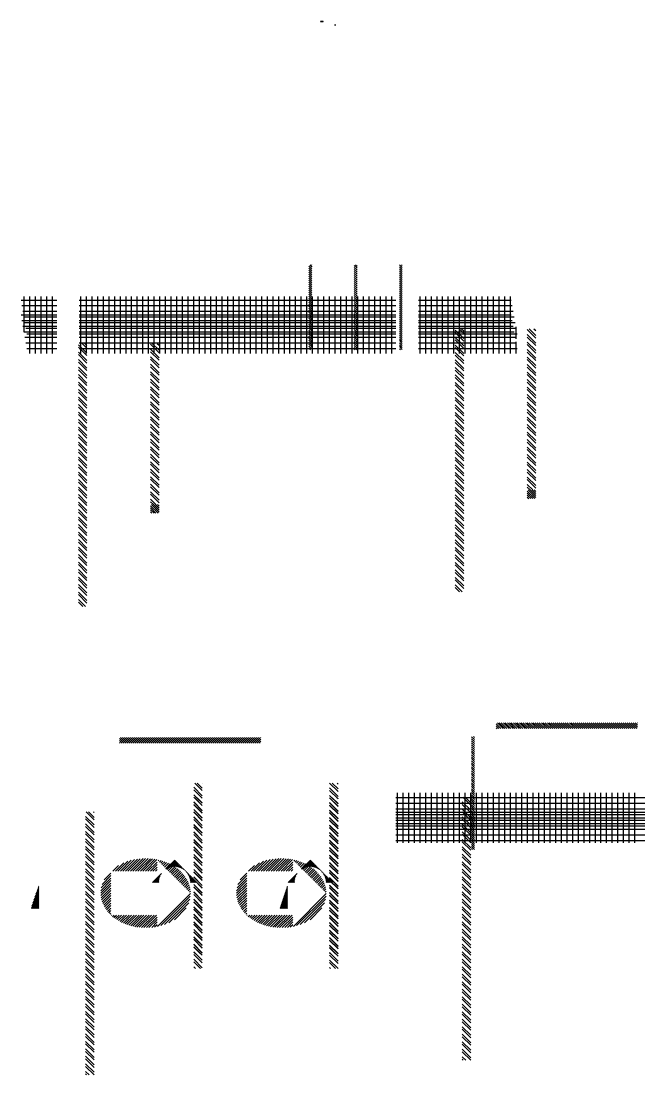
# Paper-space layout 'Layout1' of a CAD drawing. Extents: x -542 to 3071708, y -2912 to 2371007.
# Drawn here: x 19848 to 30775, y 29624 to 48264 of the extents above; entities that cross this region are included whole.
import ezdxf

# ---------------------------------------------------------------- set-up
doc = ezdxf.new("R2010")
doc.units = 0
doc.header["$LTSCALE"] = 500
doc.layers.get('0').update_dxf_attribs({"linetype": 'CONTINUOUS'})
doc.layers.add('DIM', color=2, linetype='CONTINUOUS')

# ---------------------------------------------------------------- blocks, each defined once
blk = doc.blocks.new('*X')
at = {"color": 0}
for p, q in [((1814, 25546), (2006, 25738)), ((1858, 25546), (2063, 25751)), ((1902, 25546), (2116, 25760)), ((1947, 25546), (2166, 25766)), ((1991, 25546), (2214, 25769)), ((2035, 25546), (2259, 25770)), ((2079, 25546), (2302, 25769)), ((2123, 25546), (2344, 25767)), ((2168, 25546), (2384, 25763)), ((2212, 25546), (2423, 25757)), ((2256, 25546), (2460, 25750)), ((2483, 25729), (2496, 25743)), ((2505, 25707), (2532, 25734)), ((2527, 25685), (2566, 25724)), ((2616, 25579), (2778, 25741)), ((2655, 25601), (2787, 25733)), ((2684, 25612), (2796, 25724)), ((1681, 25546), (1783, 25647)), ((1726, 25546), (1873, 25693)), ((1770, 25546), (1944, 25720)), ((2300, 25546), (2462, 25708)), ((2344, 25546), (2462, 25664)), ((2389, 25546), (2462, 25619)), ((2433, 25546), (2462, 25575)), ((2549, 25663), (2599, 25712)), ((2571, 25641), (2631, 25700)), ((2593, 25618), (2662, 25687)), ((2615, 25596), (2692, 25673)), ((2638, 25574), (2720, 25657)), ((2660, 25552), (2748, 25641)), ((2682, 25530), (2775, 25624)), ((2704, 25508), (2801, 25606)), ((2709, 25619), (2805, 25715)), ((2726, 25486), (2827, 25587)), ((2731, 25623), (2814, 25706)), ((2748, 25464), (2851, 25567)), ((2750, 25625), (2822, 25697)), ((2769, 25626), (2831, 25688)), ((2770, 25442), (2874, 25546)), ((2786, 25626), (2840, 25680)), ((2803, 25624), (2849, 25671)), ((2818, 25622), (2858, 25662)), ((2833, 25619), (2867, 25653)), ((2847, 25616), (2875, 25644)), ((2860, 25612), (2884, 25635)), ((2873, 25607), (2893, 25627)), ((2886, 25602), (2902, 25618)), ((2898, 25596), (2911, 25609)), ((2909, 25590), (2920, 25600)), ((2920, 25583), (2928, 25591)), ((2931, 25576), (2937, 25582)), ((2941, 25569), (2946, 25574)), ((2951, 25561), (2955, 25565)), ((2960, 25553), (2964, 25556)), ((2970, 25544), (2973, 25547)), ((2978, 25535), (2981, 25538)), ((1469, 25201), (1647, 25379)), ((1476, 25253), (1647, 25424)), ((1493, 25313), (1647, 25468)), ((1529, 25394), (1647, 25512)), ((2383, 25346), (2539, 25502)), ((2401, 25346), (2516, 25462)), ((2418, 25346), (2505, 25433)), ((2436, 25346), (2498, 25409)), ((2454, 25346), (2494, 25387)), ((2471, 25346), (2492, 25367)), ((2792, 25420), (2896, 25523)), ((2814, 25398), (2917, 25500)), ((2836, 25375), (2937, 25476)), ((2858, 25353), (2956, 25450)), ((2881, 25331), (2973, 25424)), ((2903, 25309), (2990, 25396)), ((2925, 25287), (3005, 25367)), ((2986, 25525), (2990, 25529)), ((2994, 25516), (2999, 25521)), ((3002, 25505), (3008, 25512)), ((3009, 25495), (3017, 25503)), ((3015, 25484), (3026, 25494)), ((3021, 25472), (3035, 25485)), ((3027, 25460), (3043, 25476)), ((3032, 25448), (3052, 25467)), ((3037, 25435), (3061, 25459)), ((3041, 25421), (3070, 25450)), ((3045, 25407), (3079, 25441)), ((3047, 25392), (3088, 25432)), ((3050, 25377), (3096, 25423)), ((3051, 25360), (3105, 25414)), ((3055, 25346), (3114, 25406)), ((3072, 25346), (3123, 25397)), ((3090, 25346), (3132, 25388)), ((3108, 25346), (3141, 25379)), ((3125, 25346), (3149, 25370)), ((3143, 25346), (3158, 25361)), ((3161, 25346), (3167, 25353)), ((16469, 25290), (16536, 25357)), ((16478, 25317), (16536, 25375)), ((16487, 25343), (16536, 25392)), ((16496, 25370), (16536, 25410)), ((16505, 25397), (16536, 25428)), ((16514, 25423), (16536, 25445)), ((16523, 25450), (16536, 25463)), ((16532, 25477), (16536, 25481)), ((1467, 25155), (1647, 25335)), ((1469, 25113), (1647, 25291)), ((1474, 25074), (1647, 25247)), ((1482, 25038), (1647, 25203)), ((2489, 25346), (2491, 25349)), ((2947, 25265), (3019, 25337)), ((2969, 25243), (3030, 25304)), ((2991, 25221), (3040, 25270)), ((3013, 25199), (3048, 25233)), ((3035, 25177), (3052, 25193)), ((16406, 25104), (16536, 25233)), ((16407, 25087), (16536, 25216)), ((16415, 25130), (16536, 25251)), ((16424, 25157), (16536, 25269)), ((16425, 25087), (16536, 25198)), ((16433, 25184), (16536, 25286)), ((16442, 25210), (16536, 25304)), ((16442, 25087), (16536, 25180)), ((16451, 25237), (16536, 25322)), ((16460, 25264), (16536, 25339)), ((1493, 25004), (1647, 25159)), ((1505, 24972), (1647, 25114)), ((1519, 24942), (1647, 25070)), ((1535, 24913), (1647, 25026)), ((1551, 24886), (1647, 24982)), ((2472, 24569), (3053, 25150)), ((2530, 24583), (3050, 25103)), ((2594, 24603), (3041, 25049)), ((2668, 24633), (3021, 24985)), ((16460, 25087), (16536, 25163)), ((16478, 25087), (16536, 25145)), ((16495, 25087), (16536, 25127)), ((16513, 25087), (16536, 25110)), ((16531, 25087), (16536, 25092)), ((1569, 24860), (1647, 24938)), ((1588, 24835), (1647, 24893)), ((1609, 24811), (1647, 24849)), ((1630, 24788), (1647, 24805)), ((2768, 24688), (2974, 24895)), ((1652, 24766), (1657, 24770)), ((1676, 24745), (1701, 24770)), ((1700, 24725), (1745, 24770)), ((1725, 24706), (1790, 24770)), ((1752, 24689), (1834, 24770)), ((1779, 24672), (1878, 24770)), ((1807, 24655), (1922, 24770)), ((1836, 24640), (1966, 24770)), ((1866, 24626), (2010, 24770)), ((1897, 24613), (2055, 24770)), ((1930, 24601), (2099, 24770)), ((1963, 24591), (2143, 24770)), ((1998, 24581), (2187, 24770)), ((2033, 24572), (2231, 24770)), ((2070, 24564), (2276, 24770)), ((2107, 24558), (2320, 24770)), ((2146, 24553), (2364, 24770)), ((2187, 24549), (2408, 24770)), ((2229, 24547), (2452, 24770)), ((2273, 24547), (2462, 24735)), ((2319, 24548), (2462, 24691)), ((2367, 24552), (2462, 24647)), ((2417, 24559), (2462, 24603)), ((2864, 18376), (2882, 18394)), ((2864, 18332), (2926, 18394)), ((2864, 18243), (3014, 18393)), ((2864, 18199), (3014, 18349)), ((2864, 18111), (3014, 18261)), ((2864, 18066), (3014, 18216)), ((2864, 17978), (3014, 18128)), ((2864, 17934), (3014, 18084)), ((2864, 17845), (3014, 17995)), ((2864, 17801), (3014, 17951)), ((2864, 17713), (3014, 17863)), ((2864, 17669), (3014, 17819)), ((2864, 17580), (3014, 17730)), ((2864, 17536), (3014, 17686)), ((2864, 17448), (3014, 17598)), ((2864, 17403), (3014, 17553)), ((2864, 17315), (3014, 17465)), ((2864, 17271), (3014, 17421)), ((2864, 17183), (3014, 17333)), ((2864, 17138), (3014, 17288)), ((2864, 17050), (3014, 17200)), ((2864, 17006), (3014, 17156)), ((2864, 16917), (3014, 17067)), ((2864, 16873), (3014, 17023)), ((2864, 16785), (3014, 16935)), ((2864, 16741), (3014, 16891)), ((2864, 16652), (3014, 16802)), ((2864, 16608), (3014, 16758)), ((2864, 16520), (3014, 16670)), ((2864, 16475), (3014, 16625)), ((23805, 16645), (23924, 16764)), ((23805, 16734), (23836, 16764)), ((23805, 16601), (23955, 16751)), ((23805, 16513), (23955, 16663)), ((23805, 16468), (23955, 16618)), ((26205, 16659), (26310, 16764)), ((26205, 16614), (26355, 16764)), ((26205, 16747), (26222, 16764)), ((26205, 16526), (26355, 16676)), ((26205, 16482), (26355, 16632)), ((2864, 16387), (3014, 16537)), ((2864, 16343), (3014, 16493)), ((2864, 16254), (3014, 16404)), ((23805, 16380), (23955, 16530)), ((23805, 16336), (23955, 16486)), ((26205, 16393), (26355, 16543)), ((26205, 16349), (26355, 16499)), ((26205, 16261), (26355, 16411)), ((2864, 16210), (3014, 16360)), ((2864, 16122), (3014, 16272)), ((2864, 16078), (3014, 16228)), ((23805, 16247), (23955, 16397)), ((23805, 16203), (23955, 16353)), ((23805, 16115), (23955, 16265)), ((23805, 16071), (23955, 16221)), ((26205, 16217), (26355, 16367)), ((26205, 16128), (26355, 16278)), ((26205, 16084), (26355, 16234)), ((2864, 15989), (3014, 16139)), ((2864, 15945), (3014, 16095)), ((23805, 15982), (23955, 16132)), ((23805, 15938), (23955, 16088)), ((26205, 15996), (26355, 16146)), ((26205, 15952), (26355, 16102)), ((2864, 15857), (3014, 16007)), ((2864, 15812), (3014, 15962)), ((2864, 15724), (3014, 15874)), ((23805, 15850), (23955, 16000)), ((23805, 15805), (23955, 15955)), ((23805, 15717), (23955, 15867)), ((26205, 15863), (26355, 16013)), ((26205, 15819), (26355, 15969)), ((26205, 15731), (26355, 15881)), ((2864, 15680), (3014, 15830)), ((2864, 15592), (3014, 15742)), ((2864, 15547), (3014, 15697)), ((23805, 15673), (23955, 15823)), ((23805, 15584), (23955, 15734)), ((23805, 15540), (23955, 15690)), ((26205, 15686), (26355, 15836)), ((26205, 15598), (26355, 15748)), ((26205, 15554), (26355, 15704)), ((2864, 15459), (3014, 15609)), ((2864, 15415), (3014, 15565)), ((2864, 15326), (3014, 15476)), ((23805, 15452), (23955, 15602)), ((23805, 15408), (23955, 15558)), ((26205, 15465), (26355, 15615)), ((26205, 15421), (26355, 15571)), ((26205, 15333), (26355, 15483)), ((2864, 15282), (3014, 15432)), ((2864, 15194), (3014, 15344)), ((2864, 15150), (3014, 15300)), ((23805, 15319), (23955, 15469)), ((23805, 15275), (23955, 15425)), ((23805, 15187), (23955, 15337)), ((23805, 15143), (23955, 15293)), ((26205, 15289), (26355, 15439)), ((26205, 15200), (26355, 15350)), ((26205, 15156), (26355, 15306)), ((2864, 15061), (3014, 15211)), ((2864, 15017), (3014, 15167)), ((23805, 15054), (23955, 15204)), ((23805, 15010), (23955, 15160)), ((26205, 15068), (26355, 15218)), ((26205, 15023), (26355, 15173)), ((2864, 14929), (3014, 15079)), ((2864, 14884), (3014, 15034)), ((2864, 14796), (3014, 14946)), ((23805, 14922), (23955, 15072)), ((23805, 14877), (23955, 15027)), ((23805, 14789), (23955, 14939)), ((26205, 14935), (26355, 15085)), ((26205, 14891), (26355, 15041)), ((26205, 14802), (26355, 14952)), ((2864, 14752), (3014, 14902)), ((2864, 14663), (3014, 14813)), ((2864, 14619), (3014, 14769)), ((23805, 14745), (23955, 14895)), ((23805, 14656), (23955, 14806)), ((23805, 14612), (23955, 14762)), ((26205, 14758), (26355, 14908)), ((26205, 14670), (26355, 14820)), ((26205, 14626), (26355, 14776)), ((2864, 14531), (3014, 14681)), ((2864, 14487), (3014, 14637)), ((2864, 14398), (3014, 14548)), ((23805, 14524), (23955, 14674)), ((23805, 14480), (23955, 14630)), ((23805, 14391), (23955, 14541)), ((26205, 14537), (26355, 14687)), ((26205, 14493), (26355, 14643)), ((26205, 14405), (26355, 14555)), ((27400, 13915), (27400, 14540)), ((27500, 13915), (27500, 14540)), ((27600, 13915), (27600, 14540)), ((27700, 13915), (27700, 14540)), ((27800, 13915), (27800, 14540)), ((27900, 13915), (27900, 14540)), ((28000, 13915), (28000, 14540)), ((28100, 13915), (28100, 14540)), ((28200, 13915), (28200, 14540)), ((28300, 13915), (28300, 14540)), ((28400, 13915), (28400, 14540)), ((28500, 13915), (28500, 14540)), ((28600, 13915), (28600, 14540)), ((28700, 13915), (28700, 14540)), ((28800, 13915), (28800, 14540)), ((28900, 13915), (28900, 14540)), ((29000, 13915), (29000, 14540)), ((29100, 13915), (29100, 14540)), ((29200, 13915), (29200, 14540)), ((29300, 13915), (29300, 14540)), ((29400, 13915), (29400, 14540)), ((29500, 13915), (29500, 14540)), ((29600, 13915), (29600, 14540)), ((29700, 13915), (29700, 14540)), ((29800, 13915), (29800, 14540)), ((29900, 13915), (29900, 14540)), ((30000, 13915), (30000, 14540)), ((30100, 13915), (30100, 14540)), ((30200, 13915), (30200, 14540)), ((30300, 13915), (30300, 14540)), ((30400, 13915), (30400, 14540)), ((30500, 13915), (30500, 14540)), ((30600, 13915), (30600, 14540)), ((30700, 13915), (30700, 14540)), ((30800, 13915), (30800, 14540)), ((30900, 13915), (30900, 14540)), ((31000, 13915), (31000, 14540)), ((31100, 13915), (31100, 14540)), ((31200, 13915), (31200, 14540)), ((31300, 13915), (31300, 14540)), ((31400, 13915), (31400, 14540)), ((31500, 13915), (31500, 14540)), ((31600, 13915), (31600, 14540)), ((2864, 14354), (3014, 14504)), ((2864, 14266), (3014, 14416)), ((2864, 14221), (3014, 14371)), ((9690, 14392), (9706, 14409)), ((9690, 14357), (9740, 14407)), ((9690, 14322), (9740, 14372)), ((23805, 14347), (23955, 14497)), ((23805, 14259), (23955, 14409)), ((23805, 14214), (23955, 14364)), ((26205, 14361), (26355, 14511)), ((26205, 14272), (26355, 14422)), ((26205, 14228), (26355, 14378)), ((27380, 14500), (27580, 14500)), ((27380, 14400), (27580, 14400)), ((27580, 14500), (33380, 14500)), ((27580, 14400), (33380, 14400)), ((2864, 14133), (3014, 14283)), ((2864, 14089), (3014, 14239)), ((9690, 14286), (9740, 14336)), ((9690, 14251), (9740, 14301)), ((9690, 14216), (9740, 14266)), ((9690, 14180), (9740, 14230)), ((9690, 14145), (9740, 14195)), ((23805, 14126), (23955, 14276)), ((23805, 14082), (23955, 14232)), ((26205, 14140), (26355, 14290)), ((26205, 14095), (26355, 14245)), ((27380, 14300), (27580, 14300)), ((27380, 14200), (27580, 14200)), ((27580, 14300), (33380, 14300)), ((27580, 14200), (33380, 14200)), ((2864, 14001), (3014, 14151)), ((2864, 13956), (3014, 14106)), ((2864, 13868), (3014, 14018)), ((9690, 14110), (9740, 14160)), ((9690, 14074), (9740, 14124)), ((9690, 14039), (9740, 14089)), ((9690, 14003), (9740, 14053)), ((9690, 13968), (9740, 14018)), ((9690, 13933), (9740, 13983)), ((23805, 13993), (23955, 14143)), ((23805, 13949), (23955, 14099)), ((23805, 13861), (23955, 14011)), ((26205, 14007), (26355, 14157)), ((26205, 13963), (26355, 14113)), ((26205, 13874), (26355, 14024)), ((26205, 13830), (26355, 13980)), ((27380, 14100), (27580, 14100)), ((27380, 14000), (27580, 14000)), ((27580, 14100), (33380, 14100)), ((27580, 14000), (33380, 14000)), ((2864, 13824), (3014, 13974)), ((2873, 13744), (3014, 13885)), ((2917, 13744), (3014, 13841)), ((9690, 13897), (9740, 13947)), ((9690, 13862), (9740, 13912)), ((9690, 13827), (9740, 13877)), ((9690, 13791), (9740, 13841)), ((9690, 13756), (9740, 13806)), ((23805, 13817), (23955, 13967)), ((23821, 13744), (23955, 13878)), ((23865, 13744), (23955, 13834)), ((26207, 13744), (26355, 13892)), ((26251, 13744), (26355, 13848)), ((3005, 13744), (3014, 13753)), ((9690, 13721), (9740, 13771)), ((9690, 13685), (9740, 13735)), ((9690, 13650), (9740, 13700)), ((9690, 13615), (9740, 13665)), ((9690, 13579), (9740, 13629)), ((23953, 13744), (23955, 13746)), ((26340, 13744), (26355, 13759)), ((9690, 13544), (9740, 13594)), ((9690, 13509), (9740, 13559)), ((9690, 13473), (9740, 13523)), ((9690, 13438), (9740, 13488)), ((9690, 13402), (9740, 13452)), ((9690, 13367), (9740, 13417)), ((9690, 13332), (9740, 13382)), ((9690, 13296), (9740, 13346)), ((9690, 13261), (9740, 13311)), ((9690, 13226), (9740, 13276)), ((9690, 13190), (9740, 13240)), ((9690, 13155), (9740, 13205)), ((9690, 13120), (9740, 13170)), ((9690, 13084), (9740, 13134)), ((9690, 13049), (9740, 13099)), ((9690, 13014), (9740, 13064)), ((9690, 12978), (9740, 13028)), ((9690, 12943), (9740, 12993)), ((9690, 12907), (9740, 12957)), ((9690, 12872), (9740, 12922)), ((9690, 12837), (9740, 12887)), ((9690, 12801), (9740, 12851)), ((9690, 12766), (9740, 12816)), ((9690, 12731), (9740, 12781)), ((9690, 12695), (9740, 12745)), ((9690, 12660), (9740, 12710)), ((3464, 12444), (3548, 12529)), ((3464, 12479), (3513, 12529)), ((3464, 12515), (3478, 12529)), ((3484, 12429), (3584, 12529)), ((3519, 12429), (3619, 12529)), ((3554, 12429), (3654, 12529)), ((3590, 12429), (3690, 12529)), ((3625, 12429), (3725, 12529)), ((3661, 12429), (3761, 12529)), ((3696, 12429), (3796, 12529)), ((3731, 12429), (3831, 12529)), ((3767, 12429), (3867, 12529)), ((3802, 12429), (3902, 12529)), ((3837, 12429), (3937, 12529)), ((3873, 12429), (3973, 12529)), ((3908, 12429), (4008, 12529)), ((3943, 12429), (4043, 12529)), ((3979, 12429), (4079, 12529)), ((4014, 12429), (4114, 12529)), ((4049, 12429), (4149, 12529)), ((4085, 12429), (4185, 12529)), ((4120, 12429), (4220, 12529)), ((4155, 12429), (4255, 12529)), ((4191, 12429), (4291, 12529)), ((4226, 12429), (4326, 12529)), ((4262, 12429), (4362, 12529)), ((4297, 12429), (4397, 12529)), ((4332, 12429), (4432, 12529)), ((4368, 12429), (4468, 12529)), ((4403, 12429), (4503, 12529)), ((4438, 12429), (4538, 12529)), ((4474, 12429), (4574, 12529)), ((4509, 12429), (4609, 12529)), ((4544, 12429), (4644, 12529)), ((4580, 12429), (4680, 12529)), ((4615, 12429), (4715, 12529)), ((4650, 12429), (4750, 12529)), ((4686, 12429), (4786, 12529)), ((4721, 12429), (4821, 12529)), ((4757, 12429), (4857, 12529)), ((4792, 12429), (4892, 12529)), ((4827, 12429), (4927, 12529)), ((4863, 12429), (4963, 12529)), ((4898, 12429), (4998, 12529)), ((4933, 12429), (5033, 12529)), ((4969, 12429), (5069, 12529)), ((5004, 12429), (5104, 12529)), ((5039, 12429), (5139, 12529)), ((5075, 12429), (5175, 12529)), ((5110, 12429), (5210, 12529)), ((5145, 12429), (5245, 12529)), ((5181, 12429), (5281, 12529)), ((5216, 12429), (5316, 12529)), ((5252, 12429), (5352, 12529)), ((5287, 12429), (5387, 12529)), ((5322, 12429), (5422, 12529)), ((5358, 12429), (5458, 12529)), ((5393, 12429), (5493, 12529)), ((5428, 12429), (5528, 12529)), ((5464, 12429), (5564, 12529)), ((5499, 12429), (5599, 12529)), ((5534, 12429), (5634, 12529)), ((5570, 12429), (5670, 12529)), ((5605, 12429), (5705, 12529)), ((5640, 12429), (5740, 12529)), ((5676, 12429), (5776, 12529)), ((5711, 12429), (5811, 12529)), ((5746, 12429), (5846, 12529)), ((5782, 12429), (5882, 12529)), ((5817, 12429), (5917, 12529)), ((5853, 12429), (5953, 12529)), ((5888, 12429), (5964, 12504)), ((9690, 12625), (9740, 12675)), ((9690, 12589), (9740, 12639)), ((9690, 12554), (9740, 12604)), ((9690, 12519), (9740, 12569)), ((9690, 12483), (9740, 12533)), ((9690, 12448), (9740, 12498)), ((5923, 12429), (5964, 12469)), ((5959, 12429), (5964, 12434)), ((9690, 12413), (9740, 12463)), ((9722, 12409), (9740, 12427)), ((2739, 10031), (2816, 10108)), ((2739, 9986), (2860, 10108)), ((2739, 9898), (2889, 10048)), ((2739, 9854), (2889, 10004)), ((2739, 9765), (2889, 9915)), ((2739, 9721), (2889, 9871)), ((2739, 9633), (2889, 9783)), ((2739, 9589), (2889, 9739)), ((2739, 9500), (2889, 9650)), ((2739, 9456), (2889, 9606)), ((2739, 9368), (2889, 9518)), ((2739, 9324), (2889, 9474)), ((2739, 9235), (2889, 9385)), ((2739, 9191), (2889, 9341)), ((2739, 9103), (2889, 9253)), ((2739, 9058), (2889, 9208)), ((2739, 8970), (2889, 9120)), ((2739, 8926), (2889, 9076)), ((2739, 8837), (2889, 8987)), ((2739, 8793), (2889, 8943)), ((2739, 8705), (2889, 8855)), ((2739, 8661), (2889, 8811)), ((2739, 8572), (2889, 8722)), ((2739, 8528), (2889, 8678)), ((2739, 8440), (2889, 8590)), ((2739, 8395), (2889, 8545)), ((2739, 8307), (2889, 8457)), ((2739, 8263), (2889, 8413)), ((4014, 8327), (4145, 8458)), ((4014, 8362), (4109, 8458)), ((4014, 8398), (4074, 8458)), ((4014, 8433), (4038, 8458)), ((4030, 8308), (4164, 8442)), ((4065, 8308), (4164, 8406)), ((2739, 8174), (2889, 8324)), ((2739, 8130), (2889, 8280)), ((4014, 8256), (4065, 8308)), ((4014, 8212), (4109, 8308)), ((4014, 8124), (4164, 8274)), ((4014, 8079), (4164, 8229)), ((4101, 8308), (4164, 8371)), ((4136, 8308), (4164, 8336)), ((2739, 8042), (2889, 8192)), ((2739, 7998), (2889, 8148)), ((2739, 7909), (2889, 8059)), ((2739, 7865), (2889, 8015)), ((4014, 7991), (4164, 8141)), ((4014, 7947), (4164, 8097)), ((2739, 7777), (2889, 7927)), ((2739, 7733), (2889, 7883)), ((4014, 7858), (4164, 8008)), ((4014, 7814), (4164, 7964)), ((4014, 7726), (4164, 7876)), ((4014, 7682), (4164, 7832)), ((2739, 7644), (2889, 7794)), ((2739, 7600), (2889, 7750)), ((2739, 7512), (2889, 7662)), ((4014, 7593), (4164, 7743)), ((4014, 7549), (4164, 7699)), ((2739, 7467), (2889, 7617)), ((2739, 7379), (2889, 7529)), ((2739, 7335), (2889, 7485)), ((4014, 7461), (4164, 7611)), ((4014, 7417), (4164, 7567)), ((4014, 7328), (4164, 7478)), ((2739, 7246), (2889, 7396)), ((2739, 7202), (2889, 7352)), ((4014, 7284), (4164, 7434)), ((4014, 7196), (4164, 7346)), ((4014, 7151), (4164, 7301)), ((2739, 7114), (2889, 7264)), ((2739, 7070), (2889, 7220)), ((2739, 6981), (2889, 7131)), ((2739, 6937), (2889, 7087)), ((4014, 7063), (4164, 7213)), ((4014, 7019), (4164, 7169)), ((2739, 6849), (2889, 6999)), ((2739, 6804), (2889, 6954)), ((4014, 6930), (4164, 7080)), ((4014, 6886), (4164, 7036)), ((4014, 6798), (4164, 6948)), ((4014, 6754), (4164, 6904)), ((2739, 6716), (2889, 6866)), ((2739, 6672), (2889, 6822)), ((2739, 6583), (2889, 6733)), ((4014, 6665), (4164, 6815)), ((4014, 6621), (4164, 6771)), ((2739, 6539), (2889, 6689)), ((2739, 6451), (2889, 6601)), ((2739, 6407), (2889, 6557)), ((4014, 6533), (4164, 6683)), ((4014, 6488), (4164, 6638)), ((4014, 6400), (4164, 6550)), ((2739, 6318), (2889, 6468)), ((2739, 6274), (2889, 6424)), ((4014, 6356), (4164, 6506)), ((4014, 6267), (4164, 6417)), ((4014, 6223), (4164, 6373)), ((2739, 6186), (2889, 6336)), ((2739, 6142), (2889, 6292)), ((2739, 6053), (2889, 6203)), ((2739, 6009), (2889, 6159)), ((4014, 6135), (4164, 6285)), ((4014, 6091), (4164, 6241)), ((4014, 6002), (4164, 6152)), ((2739, 5921), (2889, 6071)), ((2739, 5876), (2889, 6026)), ((4014, 5958), (4164, 6108)), ((4014, 5870), (4164, 6020)), ((4014, 5826), (4164, 5976)), ((2739, 5788), (2889, 5938)), ((2739, 5744), (2889, 5894)), ((2739, 5655), (2889, 5805)), ((4014, 5737), (4164, 5887)), ((4014, 5693), (4164, 5843)), ((20850, 5800), (21380, 5800)), ((20900, 5138), (20900, 5888)), ((21000, 5138), (21000, 5888)), ((21100, 5138), (21100, 5888)), ((21200, 5138), (21200, 5888)), ((21300, 5138), (21300, 5888)), ((21780, 5800), (27380, 5800)), ((21800, 5138), (21800, 5888)), ((21900, 5138), (21900, 5888)), ((22000, 5138), (22000, 5888)), ((22100, 5138), (22100, 5888)), ((22200, 5138), (22200, 5888)), ((22300, 5138), (22300, 5888)), ((22400, 5138), (22400, 5888)), ((22500, 5138), (22500, 5888)), ((22600, 5138), (22600, 5888)), ((22700, 5138), (22700, 5888)), ((22800, 5138), (22800, 5888)), ((22900, 5138), (22900, 5888)), ((23000, 5138), (23000, 5888)), ((23100, 5138), (23100, 5888)), ((23200, 5138), (23200, 5888)), ((23300, 5138), (23300, 5888)), ((23400, 5138), (23400, 5888)), ((23500, 5138), (23500, 5888)), ((23600, 5138), (23600, 5888)), ((23700, 5138), (23700, 5888)), ((23800, 5138), (23800, 5888)), ((23900, 5138), (23900, 5888)), ((24000, 5138), (24000, 5888)), ((24100, 5138), (24100, 5888)), ((24200, 5138), (24200, 5888)), ((24300, 5138), (24300, 5888)), ((24400, 5138), (24400, 5888)), ((24500, 5138), (24500, 5888)), ((24600, 5138), (24600, 5888)), ((24700, 5138), (24700, 5888)), ((24800, 5138), (24800, 5888)), ((24900, 5138), (24900, 5888)), ((25000, 5138), (25000, 5888)), ((25100, 5138), (25100, 5888)), ((25200, 5138), (25200, 5888)), ((25300, 5138), (25300, 5888)), ((25400, 5138), (25400, 5888)), ((25500, 5138), (25500, 5888)), ((25600, 5138), (25600, 5888)), ((25700, 5138), (25700, 5888)), ((25800, 5138), (25800, 5888)), ((25900, 5138), (25900, 5888)), ((26000, 5138), (26000, 5888)), ((26100, 5138), (26100, 5888)), ((26200, 5138), (26200, 5888)), ((26300, 5138), (26300, 5888)), ((26400, 5138), (26400, 5888)), ((26500, 5138), (26500, 5888)), ((26600, 5138), (26600, 5888)), ((26700, 5138), (26700, 5888)), ((26800, 5138), (26800, 5888)), ((26900, 5138), (26900, 5888)), ((27000, 5138), (27000, 5888)), ((27100, 5138), (27100, 5888)), ((27200, 5138), (27200, 5888)), ((27300, 5138), (27300, 5888)), ((27780, 5800), (29521, 5800)), ((27800, 5138), (27800, 5888)), ((27900, 5138), (27900, 5888)), ((28000, 5138), (28000, 5888)), ((28100, 5138), (28100, 5888)), ((28200, 5138), (28200, 5888)), ((28300, 5138), (28300, 5888)), ((28400, 5138), (28400, 5888)), ((28500, 5138), (28500, 5888)), ((28600, 5138), (28600, 5888)), ((28700, 5138), (28700, 5888)), ((28800, 5138), (28800, 5888)), ((28900, 5138), (28900, 5888)), ((29000, 5138), (29000, 5888)), ((29100, 5138), (29100, 5888)), ((29200, 5138), (29200, 5888)), ((29300, 5138), (29300, 5888)), ((29400, 5138), (29400, 5888)), ((29500, 5677), (29500, 5888)), ((2739, 5611), (2889, 5761)), ((2739, 5523), (2889, 5673)), ((2739, 5479), (2889, 5629)), ((4014, 5605), (4164, 5755)), ((4014, 5560), (4164, 5710)), ((4014, 5472), (4164, 5622)), ((20816, 5600), (21380, 5600)), ((20833, 5700), (21380, 5700)), ((21780, 5700), (27380, 5700)), ((21780, 5600), (27380, 5600)), ((27780, 5700), (29504, 5700)), ((27780, 5600), (29487, 5600)), ((2806, 5458), (2889, 5540)), ((2850, 5458), (2889, 5496)), ((4044, 5458), (4164, 5578)), ((4132, 5458), (4164, 5489)), ((6814, 5541), (6842, 5569)), ((6814, 5505), (6864, 5555)), ((6814, 5470), (6864, 5520)), ((6814, 5435), (6864, 5485)), ((6814, 5399), (6864, 5449)), ((6814, 5364), (6864, 5414)), ((7614, 5528), (7655, 5569)), ((7614, 5563), (7620, 5569)), ((7614, 5492), (7664, 5542)), ((7614, 5457), (7664, 5507)), ((7614, 5422), (7664, 5472)), ((7614, 5386), (7664, 5436)), ((8414, 5550), (8433, 5569)), ((8414, 5514), (8464, 5564)), ((8414, 5479), (8464, 5529)), ((8414, 5444), (8464, 5494)), ((8414, 5408), (8464, 5458)), ((8414, 5373), (8464, 5423)), ((20800, 5138), (20800, 5501)), ((20800, 5500), (21380, 5500)), ((21780, 5500), (27380, 5500)), ((27780, 5500), (29470, 5500)), ((6814, 5329), (6864, 5379)), ((6814, 5293), (6864, 5343)), ((6814, 5258), (6864, 5308)), ((6814, 5223), (6864, 5273)), ((6814, 5187), (6864, 5237)), ((7614, 5351), (7664, 5401)), ((7614, 5315), (7664, 5365)), ((7614, 5280), (7664, 5330)), ((7614, 5245), (7664, 5295)), ((7614, 5209), (7664, 5259)), ((7614, 5174), (7664, 5224)), ((8414, 5338), (8464, 5388)), ((8414, 5302), (8464, 5352)), ((8414, 5267), (8464, 5317)), ((8414, 5232), (8464, 5282)), ((8414, 5196), (8464, 5246)), ((20766, 5300), (21380, 5300)), ((20783, 5400), (21380, 5400)), ((21780, 5400), (27380, 5400)), ((21780, 5300), (27380, 5300)), ((27780, 5400), (29454, 5400)), ((27780, 5300), (29437, 5300)), ((6814, 5152), (6864, 5202)), ((6814, 5117), (6864, 5167)), ((6814, 5081), (6864, 5131)), ((6814, 5046), (6864, 5096)), ((6814, 5010), (6864, 5060)), ((7614, 5139), (7664, 5189)), ((7614, 5103), (7664, 5153)), ((7614, 5068), (7664, 5118)), ((7614, 5033), (7664, 5083)), ((7614, 4997), (7664, 5047)), ((8414, 5161), (8464, 5211)), ((8414, 5126), (8464, 5176)), ((8414, 5090), (8464, 5140)), ((8414, 5055), (8464, 5105)), ((8414, 5019), (8464, 5069)), ((8414, 4984), (8464, 5034)), ((20750, 5200), (21380, 5200)), ((21780, 5200), (27380, 5200)), ((27780, 5200), (29420, 5200)), ((6814, 4975), (6864, 5025)), ((6814, 4940), (6864, 4990)), ((6814, 4904), (6864, 4954)), ((6814, 4869), (6864, 4919)), ((6814, 4834), (6864, 4884)), ((6814, 4798), (6864, 4848)), ((7614, 4962), (7664, 5012)), ((7614, 4927), (7664, 4977)), ((7614, 4891), (7664, 4941)), ((7614, 4856), (7664, 4906)), ((7614, 4821), (7664, 4871)), ((8414, 4949), (8464, 4999)), ((8414, 4913), (8464, 4963)), ((8414, 4878), (8464, 4928)), ((8414, 4843), (8464, 4893)), ((8414, 4807), (8464, 4857)), ((6814, 4763), (6864, 4813)), ((6814, 4728), (6864, 4778)), ((6814, 4692), (6864, 4742)), ((6814, 4657), (6864, 4707)), ((6814, 4622), (6864, 4672)), ((7614, 4785), (7664, 4835)), ((7614, 4750), (7664, 4800)), ((7614, 4714), (7664, 4764)), ((7614, 4679), (7664, 4729)), ((7614, 4644), (7664, 4694)), ((8414, 4772), (8464, 4822)), ((8414, 4737), (8464, 4787)), ((8414, 4701), (8464, 4751)), ((8414, 4666), (8464, 4716)), ((8414, 4631), (8464, 4681)), ((6814, 4586), (6864, 4636)), ((6814, 4551), (6864, 4601)), ((6814, 4515), (6864, 4565)), ((6814, 4480), (6864, 4530)), ((6814, 4445), (6864, 4495)), ((7614, 4608), (7664, 4658)), ((7614, 4573), (7664, 4623)), ((7614, 4538), (7664, 4588)), ((7614, 4502), (7664, 4552)), ((7614, 4467), (7664, 4517)), ((7614, 4432), (7664, 4482)), ((8414, 4595), (8464, 4645)), ((8414, 4560), (8464, 4610)), ((8414, 4525), (8464, 4575)), ((8414, 4489), (8464, 4539)), ((8414, 4454), (8464, 4504)), ((6814, 4409), (6864, 4459)), ((6814, 4374), (6864, 4424)), ((6814, 4339), (6864, 4389)), ((6814, 4303), (6864, 4353)), ((6814, 4268), (6864, 4318)), ((7614, 4396), (7664, 4446)), ((7614, 4361), (7664, 4411)), ((7614, 4326), (7664, 4376)), ((7614, 4290), (7664, 4340)), ((7614, 4255), (7664, 4305)), ((8414, 4418), (8464, 4468)), ((8414, 4383), (8464, 4433)), ((8414, 4348), (8464, 4398)), ((8414, 4312), (8464, 4362)), ((8414, 4277), (8464, 4327)), ((8414, 4242), (8464, 4292)), ((6814, 4233), (6864, 4283)), ((6814, 4197), (6864, 4247)), ((6814, 4162), (6864, 4212)), ((6814, 4127), (6864, 4177)), ((6814, 4091), (6864, 4141)), ((6827, 4069), (6864, 4106)), ((7614, 4219), (7664, 4269)), ((7614, 4184), (7664, 4234)), ((7614, 4149), (7664, 4199)), ((7614, 4113), (7664, 4163)), ((7614, 4078), (7664, 4128)), ((8414, 4206), (8464, 4256)), ((8414, 4171), (8464, 4221)), ((8414, 4136), (8464, 4186)), ((8414, 4100), (8464, 4150)), ((8418, 4069), (8464, 4115)), ((6862, 4069), (6864, 4071)), ((7640, 4069), (7664, 4093)), ((8453, 4069), (8464, 4080)), ((359, 20), (363, 23)), ((359, 20), (362, 23)), ((359, 20), (362, 23)), ((359, 20), (362, 23)), ((359, 21), (362, 23)), ((359, 21), (361, 23)), ((359, 21), (361, 23)), ((359, 21), (361, 23)), ((359, 22), (361, 23)), ((359, 22), (360, 23)), ((359, 22), (360, 23)), ((359, 19), (361, 21)), ((359, 19), (361, 21)), ((359, 18), (361, 20)), ((359, 18), (361, 20)), ((359, 18), (361, 20)), ((359, 19), (361, 20)), ((359, 17), (361, 19)), ((359, 17), (361, 19)), ((359, 17), (361, 19)), ((359, 18), (361, 19)), ((359, 16), (361, 18)), ((359, 16), (361, 18)), ((359, 16), (361, 18)), ((359, 17), (361, 18)), ((359, 15), (361, 17)), ((359, 15), (361, 17)), ((359, 16), (361, 17)), ((360, 15), (361, 17)), ((360, 15), (362, 16)), ((360, 15), (362, 16)), ((360, 15), (361, 16)), ((360, 15), (361, 16)), ((360, 15), (361, 16)), ((361, 21), (363, 23)), ((361, 15), (363, 16)), ((361, 15), (363, 16)), ((361, 15), (363, 16)), ((361, 15), (362, 16)), ((362, 21), (363, 23)), ((362, 21), (363, 23)), ((362, 21), (363, 22)), ((362, 21), (363, 22)), ((362, 15), (363, 16)), ((362, 15), (363, 16)), ((362, 15), (363, 16)), ((363, 21), (363, 22)), ((363, 21), (363, 22)), ((363, 21), (363, 21)), ((363, 15), (363, 15)), ((363, 15), (363, 15)), ((363, 15), (363, 15)), ((364, 21), (365, 23)), ((364, 21), (365, 23)), ((364, 21), (365, 23)), ((364, 22), (365, 23)), ((364, 22), (365, 23)), ((364, 22), (365, 23)), ((364, 22), (364, 23)), ((364, 23), (364, 23)), ((364, 23), (364, 23)), ((364, 20), (365, 21)), ((364, 20), (365, 22)), ((364, 20), (365, 22)), ((364, 21), (365, 22)), ((364, 17), (368, 21)), ((364, 17), (368, 21)), ((364, 17), (368, 21)), ((364, 19), (365, 21)), ((364, 19), (365, 21)), ((364, 20), (365, 21)), ((364, 16), (368, 20)), ((364, 17), (366, 20)), ((364, 18), (366, 20)), ((364, 18), (365, 20)), ((364, 18), (365, 20)), ((364, 18), (365, 20)), ((364, 19), (365, 20)), ((364, 16), (365, 18)), ((364, 16), (365, 18)), ((364, 15), (365, 17)), ((364, 15), (365, 17)), ((364, 16), (365, 17)), ((364, 15), (365, 16)), ((364, 15), (365, 16)), ((364, 15), (365, 16)), ((364, 15), (365, 16)), ((365, 15), (365, 15)), ((365, 15), (365, 15)), ((365, 15), (365, 15)), ((365, 15), (365, 15)), ((366, 21), (368, 23)), ((366, 21), (368, 23)), ((366, 22), (367, 23)), ((366, 22), (367, 23)), ((366, 22), (367, 23)), ((366, 22), (367, 23)), ((366, 23), (366, 23)), ((366, 23), (366, 23)), ((366, 20), (368, 22)), ((366, 20), (368, 22)), ((366, 21), (368, 22)), ((366, 21), (368, 22)), ((366, 20), (368, 21)), ((366, 18), (368, 20)), ((366, 18), (368, 20)), ((366, 18), (368, 20)), ((366, 17), (368, 19)), ((366, 17), (368, 19)), ((366, 17), (368, 19)), ((366, 18), (368, 19)), ((366, 16), (368, 18)), ((366, 16), (368, 18)), ((366, 17), (368, 18)), ((366, 15), (368, 17)), ((366, 15), (368, 17)), ((366, 15), (368, 17)), ((366, 16), (368, 17)), ((366, 15), (368, 16)), ((366, 15), (368, 16)), ((366, 15), (368, 16)), ((367, 15), (368, 16)), ((367, 15), (368, 15)), ((367, 15), (368, 15)), ((368, 20), (372, 23)), ((368, 20), (371, 23)), ((368, 20), (371, 23)), ((368, 20), (371, 23)), ((368, 21), (371, 23)), ((368, 21), (370, 23)), ((368, 21), (370, 23)), ((368, 21), (370, 23)), ((368, 22), (370, 23)), ((368, 22), (369, 23)), ((368, 19), (370, 21)), ((368, 19), (370, 21)), ((368, 19), (370, 21)), ((368, 16), (371, 20)), ((368, 17), (371, 20)), ((368, 17), (371, 20)), ((368, 17), (371, 20)), ((368, 18), (370, 20)), ((368, 18), (370, 20)), ((368, 18), (370, 20)), ((368, 18), (370, 20)), ((368, 19), (370, 20)), ((368, 16), (370, 18)), ((368, 16), (370, 18)), ((368, 15), (370, 17)), ((368, 15), (370, 17)), ((368, 16), (370, 17)), ((368, 15), (368, 15)), ((369, 15), (370, 17)), ((369, 15), (371, 16)), ((369, 15), (371, 16)), ((369, 15), (370, 16)), ((369, 15), (370, 16)), ((369, 15), (370, 16)), ((370, 21), (372, 23)), ((370, 18), (372, 20)), ((370, 18), (372, 20)), ((370, 15), (372, 16)), ((370, 15), (372, 16)), ((370, 15), (372, 16)), ((370, 15), (371, 16)), ((371, 21), (372, 23)), ((371, 21), (372, 23)), ((371, 21), (372, 23)), ((371, 21), (372, 22)), ((371, 18), (372, 20)), ((371, 18), (372, 19)), ((371, 18), (372, 19)), ((371, 15), (372, 16)), ((371, 15), (372, 16)), ((371, 15), (372, 16)), ((372, 21), (372, 21)), ((372, 21), (372, 22)), ((372, 21), (372, 22)), ((372, 18), (372, 19)), ((372, 18), (372, 19)), ((372, 18), (372, 18)), ((372, 18), (372, 18)), ((372, 15), (372, 15)), ((372, 15), (372, 15)), ((372, 15), (372, 15)), ((372, 15), (372, 15)), ((373, 19), (377, 23)), ((373, 19), (376, 23)), ((373, 20), (376, 23)), ((373, 21), (375, 23)), ((373, 21), (374, 23)), ((373, 22), (374, 23)), ((373, 22), (374, 23)), ((373, 22), (374, 23)), ((373, 20), (375, 22)), ((373, 20), (375, 22)), ((373, 21), (375, 22)), ((373, 21), (375, 22)), ((373, 19), (375, 21)), ((373, 18), (375, 20)), ((373, 18), (375, 20)), ((373, 18), (375, 20)), ((373, 19), (375, 20)), ((373, 17), (375, 19)), ((373, 17), (375, 19)), ((373, 17), (375, 19)), ((373, 18), (375, 19)), ((373, 16), (375, 18)), ((373, 16), (375, 18)), ((373, 17), (375, 18)), ((373, 15), (375, 17)), ((373, 15), (375, 17)), ((373, 15), (375, 17)), ((373, 16), (375, 17)), ((373, 15), (375, 16)), ((373, 15), (375, 16)), ((373, 15), (375, 16)), ((374, 15), (375, 16)), ((374, 15), (375, 15)), ((374, 15), (375, 15)), ((374, 15), (375, 15)), ((375, 21), (377, 23)), ((376, 19), (380, 23)), ((376, 20), (379, 23)), ((376, 20), (379, 23)), ((376, 21), (377, 23)), ((376, 21), (377, 23)), ((376, 21), (377, 23)), ((376, 20), (378, 22)), ((376, 20), (378, 22)), ((376, 21), (378, 22)), ((376, 21), (378, 22)), ((376, 19), (378, 21)), ((376, 19), (378, 21)), ((376, 18), (378, 20)), ((376, 18), (378, 20)), ((376, 18), (378, 20)), ((376, 19), (378, 20)), ((376, 17), (378, 19)), ((376, 17), (378, 19)), ((376, 18), (378, 19)), ((376, 16), (378, 18)), ((376, 16), (378, 18)), ((376, 17), (378, 18)), ((376, 17), (378, 18)), ((376, 15), (378, 17)), ((376, 15), (378, 17)), ((376, 15), (378, 17)), ((376, 16), (378, 17)), ((376, 15), (378, 16)), ((376, 15), (378, 16)), ((377, 15), (378, 16)), ((377, 15), (378, 16)), ((377, 15), (378, 15)), ((377, 15), (378, 15)), ((378, 21), (380, 23)), ((378, 21), (380, 23)), ((378, 15), (378, 15)), ((379, 21), (380, 23)), ((379, 21), (380, 23)), ((379, 21), (380, 23)), ((379, 20), (381, 22)), ((379, 20), (381, 22)), ((379, 20), (381, 22)), ((379, 21), (381, 22)), ((379, 21), (381, 22)), ((379, 19), (381, 21)), ((379, 19), (381, 21)), ((379, 19), (381, 21)), ((379, 20), (381, 21)), ((379, 18), (381, 20)), ((379, 18), (381, 20)), ((379, 18), (381, 20)), ((379, 19), (381, 20)), ((379, 17), (381, 19)), ((379, 18), (381, 19)), ((379, 17), (381, 19)), ((379, 17), (381, 18)), ((379, 16), (381, 18)), ((379, 16), (381, 18)), ((379, 16), (381, 18)), ((379, 16), (381, 17)), ((379, 15), (381, 17)), ((379, 15), (381, 17)), ((379, 15), (381, 17)), ((379, 15), (381, 16)), ((379, 15), (381, 16)), ((380, 15), (381, 16)), ((380, 15), (381, 16)), ((380, 15), (381, 15)), ((381, 15), (381, 15)), ((381, 15), (381, 15)), ((382, 20), (385, 23)), ((382, 20), (385, 23)), ((382, 20), (384, 23)), ((382, 20), (384, 23)), ((382, 21), (384, 23)), ((382, 21), (384, 23)), ((382, 21), (383, 23)), ((382, 21), (383, 23)), ((382, 22), (383, 23)), ((382, 22), (383, 23)), ((382, 22), (382, 23)), ((382, 19), (383, 21)), ((382, 19), (383, 21)), ((382, 19), (383, 20)), ((382, 19), (383, 20)), ((382, 18), (383, 20)), ((382, 18), (383, 20)), ((382, 18), (383, 20)), ((382, 17), (384, 20)), ((382, 17), (384, 20)), ((382, 17), (384, 20)), ((382, 17), (384, 20)), ((382, 16), (385, 20)), ((382, 16), (383, 18)), ((382, 16), (383, 18)), ((382, 16), (383, 17)), ((382, 15), (383, 17)), ((382, 15), (383, 17)), ((382, 15), (383, 17)), ((382, 15), (383, 16)), ((382, 15), (384, 16)), ((382, 15), (384, 16)), ((382, 15), (384, 16)), ((383, 18), (385, 20)), ((383, 15), (384, 16)), ((383, 15), (385, 16)), ((383, 15), (385, 16)), ((383, 15), (385, 16)), ((384, 21), (385, 23)), ((384, 21), (385, 23)), ((384, 21), (386, 23)), ((384, 21), (386, 23)), ((384, 18), (385, 20)), ((384, 18), (385, 20)), ((384, 18), (386, 19)), ((384, 15), (385, 16)), ((384, 15), (386, 16)), ((384, 15), (386, 16)), ((385, 21), (386, 22)), ((385, 21), (386, 22)), ((385, 21), (386, 22)), ((385, 21), (386, 21)), ((385, 18), (386, 19)), ((385, 18), (386, 19)), ((385, 18), (386, 19)), ((385, 18), (386, 18)), ((385, 15), (386, 16)), ((385, 15), (386, 15)), ((385, 15), (386, 15)), ((385, 15), (386, 15)), ((386, 23), (386, 23)), ((386, 23), (387, 23)), ((386, 22), (387, 23)), ((386, 22), (387, 23)), ((386, 22), (387, 23)), ((386, 22), (388, 23)), ((386, 21), (388, 23)), ((387, 21), (388, 23)), ((387, 21), (388, 23)), ((387, 21), (389, 23)), ((387, 21), (389, 23)), ((388, 21), (389, 23)), ((388, 21), (389, 23)), ((388, 21), (390, 23)), ((388, 21), (390, 23)), ((388, 21), (390, 23)), ((388, 20), (391, 23)), ((388, 20), (391, 23)), ((388, 20), (389, 21)), ((388, 20), (389, 21)), ((388, 19), (389, 21)), ((388, 19), (389, 21)), ((388, 19), (389, 20)), ((388, 18), (389, 20)), ((388, 18), (389, 20)), ((388, 18), (389, 20)), ((388, 18), (389, 19)), ((388, 17), (389, 19)), ((388, 17), (389, 19)), ((388, 17), (389, 18)), ((388, 17), (389, 18)), ((388, 16), (389, 18)), ((388, 16), (389, 18)), ((388, 16), (389, 17)), ((388, 16), (389, 17)), ((388, 15), (389, 17)), ((388, 15), (389, 17)), ((388, 15), (389, 16)), ((388, 15), (389, 16)), ((388, 15), (389, 16)), ((388, 15), (389, 16)), ((389, 15), (389, 15)), ((389, 15), (389, 15)), ((389, 15), (389, 15)), ((390, 21), (391, 23)), ((390, 21), (391, 23)), ((390, 21), (391, 23)), ((390, 21), (391, 22)), ((391, 21), (391, 22)), ((391, 21), (391, 22)), ((392, 23), (392, 23)), ((392, 23), (392, 23)), ((392, 22), (392, 23)), ((392, 22), (393, 23)), ((392, 22), (393, 23)), ((392, 22), (393, 23)), ((392, 21), (393, 23)), ((392, 21), (393, 23)), ((392, 21), (393, 22)), ((392, 20), (393, 22)), ((392, 20), (393, 22)), ((392, 20), (393, 22)), ((392, 20), (393, 21)), ((392, 19), (393, 21)), ((392, 19), (393, 21)), ((392, 19), (393, 21)), ((392, 19), (393, 20)), ((392, 18), (393, 20)), ((392, 18), (393, 20)), ((392, 18), (393, 19)), ((392, 18), (393, 19)), ((392, 17), (393, 19)), ((392, 17), (393, 19)), ((392, 17), (393, 18)), ((392, 17), (393, 18)), ((392, 16), (393, 18)), ((392, 16), (393, 18)), ((392, 16), (393, 17)), ((392, 15), (393, 17)), ((392, 15), (393, 17)), ((392, 15), (393, 17)), ((392, 15), (393, 16)), ((392, 15), (393, 16)), ((392, 15), (393, 16)), ((392, 15), (393, 15)), ((393, 15), (393, 15)), ((393, 15), (393, 15)), ((393, 15), (393, 15)), ((394, 22), (395, 23)), ((394, 22), (395, 23)), ((394, 22), (395, 23)), ((394, 21), (396, 23)), ((394, 21), (396, 23)), ((394, 21), (396, 23)), ((394, 20), (396, 23)), ((394, 20), (397, 23)), ((394, 20), (397, 23)), ((394, 20), (397, 23)), ((394, 19), (396, 21)), ((394, 19), (396, 21)), ((394, 19), (396, 21)), ((394, 19), (396, 20)), ((394, 18), (396, 20)), ((394, 18), (396, 20)), ((394, 18), (396, 20)), ((394, 18), (396, 19)), ((394, 17), (396, 19)), ((394, 17), (396, 19)), ((394, 17), (396, 18)), ((394, 17), (396, 18)), ((394, 16), (396, 18)), ((394, 16), (396, 18)), ((394, 16), (396, 17)), ((394, 15), (396, 17)), ((394, 15), (396, 17)), ((394, 15), (396, 17)), ((394, 15), (396, 16)), ((394, 15), (396, 16)), ((394, 15), (396, 16)), ((395, 15), (396, 16)), ((395, 15), (396, 16)), ((395, 15), (397, 16)), ((395, 15), (397, 16)), ((396, 21), (397, 23)), ((396, 21), (398, 23)), ((396, 21), (398, 23)), ((396, 15), (397, 16)), ((396, 15), (398, 16)), ((396, 15), (398, 16)), ((396, 15), (398, 16)), ((397, 21), (398, 23)), ((397, 21), (398, 22)), ((397, 21), (398, 22)), ((397, 21), (398, 22)), ((397, 15), (398, 16)), ((397, 15), (398, 15)), ((397, 15), (398, 15)), ((398, 22), (400, 23)), ((398, 22), (400, 23)), ((398, 21), (400, 23)), ((398, 21), (400, 23)), ((398, 21), (401, 23)), ((398, 20), (401, 23)), ((398, 20), (401, 23)), ((398, 20), (401, 23)), ((398, 20), (402, 23)), ((398, 21), (398, 22)), ((398, 19), (400, 21)), ((398, 19), (400, 21)), ((398, 19), (400, 21)), ((398, 16), (398, 16)), ((398, 16), (399, 16)), ((398, 15), (399, 16)), ((398, 15), (399, 16)), ((398, 15), (400, 16)), ((398, 15), (400, 16)), ((398, 15), (398, 15)), ((398, 15), (398, 15)), ((399, 22), (399, 23)), ((399, 19), (400, 20)), ((399, 19), (400, 20)), ((399, 19), (400, 20)), ((399, 18), (400, 20)), ((399, 18), (400, 20)), ((399, 18), (401, 20)), ((399, 18), (401, 20)), ((399, 15), (402, 18)), ((399, 15), (402, 18)), ((399, 15), (400, 16)), ((399, 15), (400, 16)), ((400, 21), (402, 23)), ((400, 18), (401, 20)), ((400, 18), (401, 19)), ((400, 18), (402, 19)), ((400, 18), (402, 19)), ((400, 15), (402, 17)), ((400, 15), (402, 17)), ((400, 15), (402, 17)), ((400, 15), (402, 17)), ((401, 21), (402, 23)), ((401, 21), (402, 23)), ((401, 21), (402, 23)), ((401, 18), (402, 19)), ((401, 18), (402, 19)), ((401, 17), (402, 19)), ((401, 17), (402, 19)), ((401, 17), (402, 19)), ((401, 17), (402, 18)), ((401, 16), (402, 18)), ((401, 15), (402, 16)), ((401, 15), (402, 16)), ((401, 15), (402, 16)), ((402, 21), (402, 22)), ((402, 21), (402, 22)), ((402, 21), (402, 22)), ((402, 21), (402, 22)), ((606, 82), (608, 82)), ((606, 82), (608, 82)), ((606, 82), (608, 82)), ((606, 82), (630, 82)), ((606, 82), (630, 82)), ((606, 82), (630, 82)), ((606, 82), (630, 82)), ((606, 81), (608, 81)), ((606, 81), (608, 81)), ((606, 81), (608, 81)), ((606, 81), (608, 81)), ((606, 81), (608, 81)), ((606, 81), (608, 81)), ((606, 81), (608, 81)), ((606, 80), (608, 80)), ((606, 80), (608, 80)), ((606, 80), (608, 80)), ((606, 80), (608, 80)), ((606, 80), (608, 80)), ((606, 80), (608, 80)), ((606, 80), (608, 80)), ((606, 80), (608, 80)), ((606, 80), (608, 80)), ((606, 79), (608, 79)), ((606, 79), (608, 79)), ((606, 79), (608, 79)), ((606, 79), (608, 79)), ((606, 79), (608, 79)), ((606, 79), (608, 79)), ((606, 79), (608, 79)), ((606, 78), (608, 78)), ((606, 78), (630, 78)), ((606, 78), (630, 78)), ((606, 78), (630, 78)), ((606, 78), (630, 78)), ((608, 82), (609, 82)), ((608, 82), (609, 82)), ((608, 82), (609, 82)), ((608, 81), (609, 81)), ((608, 81), (609, 81)), ((608, 81), (609, 81)), ((608, 81), (609, 81)), ((608, 81), (609, 81)), ((608, 81), (609, 81)), ((608, 81), (609, 81)), ((608, 80), (609, 80)), ((608, 80), (609, 80)), ((608, 80), (609, 80)), ((608, 80), (609, 80)), ((608, 80), (609, 80)), ((608, 80), (609, 80)), ((608, 80), (609, 80)), ((608, 80), (609, 80)), ((608, 80), (609, 80)), ((608, 79), (609, 79)), ((608, 79), (609, 79)), ((608, 79), (609, 79)), ((608, 79), (609, 79)), ((608, 79), (609, 79)), ((608, 79), (609, 79)), ((608, 79), (609, 79)), ((608, 78), (609, 78)), ((609, 82), (610, 82)), ((609, 82), (610, 82)), ((609, 82), (610, 82)), ((609, 81), (610, 81)), ((609, 80), (609, 80)), ((609, 80), (609, 80)), ((609, 80), (609, 80)), ((609, 80), (609, 80)), ((609, 80), (610, 80)), ((609, 80), (610, 80)), ((609, 80), (610, 80)), ((609, 80), (610, 80)), ((609, 79), (610, 79)), ((609, 79), (610, 79)), ((609, 79), (610, 79)), ((609, 79), (610, 79)), ((609, 79), (610, 79)), ((609, 79), (610, 79)), ((609, 79), (610, 79)), ((609, 78), (610, 78)), ((610, 81), (610, 81)), ((610, 81), (610, 81)), ((610, 81), (610, 81)), ((610, 81), (610, 81)), ((610, 81), (610, 81)), ((610, 81), (610, 81)), ((610, 80), (610, 80)), ((610, 80), (610, 80)), ((610, 80), (610, 80)), ((610, 80), (610, 80)), ((610, 80), (610, 80)), ((610, 80), (610, 80)), ((611, 82), (611, 82)), ((611, 82), (611, 82)), ((611, 82), (611, 82)), ((611, 81), (611, 81)), ((611, 81), (611, 81)), ((611, 81), (611, 81)), ((611, 81), (611, 81)), ((611, 81), (611, 81)), ((611, 81), (611, 81)), ((611, 81), (611, 81)), ((611, 80), (611, 80)), ((611, 80), (611, 80)), ((611, 80), (611, 80)), ((611, 80), (611, 80)), ((611, 80), (611, 80)), ((611, 80), (611, 80)), ((611, 80), (611, 80)), ((611, 80), (611, 80)), ((611, 80), (611, 80)), ((611, 79), (611, 79)), ((611, 79), (611, 79)), ((611, 79), (611, 79)), ((611, 79), (611, 79)), ((611, 79), (611, 79)), ((611, 79), (611, 79)), ((611, 79), (611, 79)), ((611, 78), (611, 78)), ((612, 81), (613, 81)), ((612, 81), (613, 81)), ((612, 81), (613, 81)), ((612, 81), (613, 81)), ((612, 81), (613, 81)), ((612, 81), (613, 81)), ((612, 80), (613, 80)), ((612, 80), (613, 80)), ((612, 80), (613, 80)), ((612, 80), (613, 80)), ((612, 80), (613, 80)), ((612, 80), (613, 80)), ((612, 80), (613, 80)), ((612, 80), (613, 80)), ((612, 80), (613, 80)), ((612, 79), (613, 79)), ((612, 79), (613, 79)), ((612, 79), (613, 79)), ((612, 79), (613, 79)), ((613, 82), (614, 82)), ((613, 82), (614, 82)), ((613, 82), (614, 82)), ((613, 79), (614, 79)), ((613, 79), (614, 79)), ((613, 78), (614, 78)), ((614, 81), (614, 81)), ((614, 81), (614, 81)), ((614, 81), (614, 81)), ((614, 81), (614, 81)), ((614, 81), (614, 81)), ((614, 81), (614, 81)), ((614, 81), (614, 81)), ((614, 80), (614, 80)), ((614, 80), (614, 80)), ((614, 80), (614, 80)), ((614, 80), (614, 80)), ((614, 80), (614, 80)), ((614, 80), (614, 80)), ((614, 80), (614, 80)), ((614, 80), (614, 80)), ((614, 80), (614, 80)), ((614, 79), (614, 79)), ((614, 79), (614, 79)), ((614, 79), (614, 79)), ((614, 79), (614, 79)), ((614, 79), (614, 79)), ((615, 81), (616, 81)), ((615, 81), (616, 81)), ((615, 81), (616, 81)), ((615, 81), (616, 81)), ((615, 81), (616, 81)), ((615, 81), (616, 81)), ((615, 80), (616, 80)), ((615, 80), (616, 80)), ((615, 80), (616, 80)), ((615, 80), (616, 80)), ((615, 80), (616, 80)), ((615, 80), (616, 80)), ((615, 80), (616, 80)), ((615, 80), (616, 80)), ((615, 80), (616, 80)), ((615, 79), (616, 79)), ((615, 79), (616, 79)), ((615, 79), (616, 79)), ((615, 79), (616, 79)), ((616, 82), (617, 82)), ((616, 82), (617, 82)), ((616, 82), (617, 82)), ((616, 81), (617, 81)), ((616, 81), (617, 81)), ((616, 81), (617, 81)), ((616, 81), (617, 81)), ((616, 81), (617, 81)), ((616, 81), (617, 81)), ((616, 81), (617, 81)), ((616, 80), (617, 80)), ((616, 80), (617, 80)), ((616, 80), (617, 80)), ((616, 80), (617, 80)), ((616, 80), (617, 80)), ((616, 80), (617, 80)), ((616, 80), (617, 80)), ((616, 80), (617, 80)), ((616, 80), (617, 80)), ((616, 79), (617, 79)), ((616, 79), (617, 79)), ((616, 79), (617, 79)), ((616, 79), (617, 79)), ((616, 79), (617, 79)), ((616, 79), (617, 79)), ((616, 79), (617, 79)), ((616, 78), (617, 78)), ((617, 80), (618, 80)), ((617, 80), (618, 80)), ((617, 80), (618, 80)), ((617, 80), (618, 80)), ((617, 80), (618, 80)), ((617, 80), (618, 80)), ((617, 80), (618, 80)), ((617, 80), (618, 80)), ((617, 79), (618, 79)), ((617, 79), (618, 79)), ((617, 79), (618, 79)), ((617, 79), (618, 79)), ((617, 79), (618, 79)), ((617, 79), (618, 79)), ((617, 79), (618, 79)), ((617, 78), (618, 78)), ((618, 82), (619, 82)), ((618, 82), (619, 82)), ((618, 82), (619, 82)), ((618, 81), (619, 81)), ((618, 81), (619, 81)), ((618, 81), (619, 81)), ((618, 81), (619, 81)), ((618, 81), (619, 81)), ((618, 81), (619, 81)), ((618, 81), (619, 81)), ((618, 80), (619, 80)), ((618, 80), (619, 80)), ((618, 80), (619, 80)), ((618, 80), (619, 80)), ((618, 80), (619, 80)), ((618, 80), (619, 80)), ((619, 82), (620, 82)), ((619, 82), (620, 82)), ((619, 82), (620, 82)), ((619, 81), (620, 81)), ((619, 81), (620, 81)), ((619, 81), (620, 81)), ((619, 81), (620, 81)), ((619, 81), (620, 81)), ((619, 81), (620, 81)), ((619, 81), (620, 81)), ((619, 80), (620, 80)), ((619, 80), (620, 80)), ((619, 80), (620, 80)), ((619, 80), (620, 80)), ((619, 80), (620, 80)), ((619, 80), (620, 80)), ((619, 80), (620, 80)), ((619, 80), (620, 80)), ((619, 80), (620, 80)), ((619, 79), (620, 79)), ((619, 79), (620, 79)), ((619, 79), (620, 79)), ((619, 79), (620, 79)), ((619, 79), (620, 79)), ((619, 79), (620, 79)), ((619, 79), (620, 79)), ((619, 78), (620, 78)), ((620, 81), (622, 81)), ((620, 81), (622, 81)), ((620, 81), (622, 81)), ((620, 81), (622, 81)), ((620, 81), (622, 81)), ((620, 81), (622, 81)), ((620, 80), (622, 80)), ((620, 80), (624, 80)), ((620, 80), (624, 80)), ((620, 80), (624, 80)), ((620, 80), (624, 80)), ((620, 79), (624, 79)), ((620, 79), (624, 79)), ((620, 79), (624, 79)), ((620, 79), (622, 79)), ((622, 82), (622, 82)), ((622, 82), (622, 82)), ((622, 82), (623, 82)), ((622, 81), (622, 81)), ((622, 80), (622, 80)), ((622, 80), (622, 80)), ((622, 80), (622, 80)), ((622, 80), (623, 80)), ((622, 79), (622, 79)), ((622, 79), (622, 79)), ((622, 79), (622, 79)), ((622, 78), (623, 78)), ((623, 81), (625, 81)), ((623, 81), (625, 81)), ((623, 81), (625, 81)), ((623, 81), (625, 81)), ((623, 81), (625, 81)), ((623, 81), (624, 81)), ((623, 80), (625, 80)), ((623, 79), (624, 79)), ((624, 82), (625, 82)), ((624, 80), (625, 80)), ((624, 80), (625, 80)), ((624, 79), (625, 79)), ((624, 78), (625, 78)), ((625, 82), (625, 82)), ((625, 82), (625, 82)), ((625, 81), (625, 81)), ((625, 81), (625, 81)), ((625, 80), (625, 80)), ((625, 80), (625, 80)), ((625, 80), (625, 80)), ((625, 80), (625, 80)), ((625, 80), (625, 80)), ((625, 80), (625, 80)), ((625, 79), (625, 79)), ((625, 79), (625, 79)), ((625, 79), (625, 79)), ((625, 79), (625, 79)), ((625, 79), (625, 79)), ((625, 79), (625, 79)), ((626, 82), (627, 82)), ((626, 82), (627, 82)), ((626, 82), (627, 82)), ((626, 81), (627, 81)), ((626, 81), (627, 81)), ((626, 81), (627, 81)), ((626, 81), (627, 81)), ((626, 81), (627, 81)), ((626, 81), (627, 81)), ((626, 81), (627, 81)), ((626, 80), (627, 80)), ((626, 80), (627, 80)), ((626, 80), (627, 80)), ((626, 80), (627, 80)), ((626, 80), (627, 80)), ((626, 80), (627, 80)), ((626, 80), (627, 80)), ((626, 80), (626, 80)), ((626, 80), (626, 80)), ((626, 79), (626, 79)), ((626, 79), (626, 79)), ((626, 79), (626, 79)), ((626, 79), (626, 79)), ((626, 79), (626, 79)), ((626, 79), (626, 79)), ((626, 79), (626, 79)), ((626, 78), (626, 78)), ((627, 80), (627, 80)), ((627, 80), (627, 80)), ((627, 80), (627, 80)), ((627, 80), (627, 80)), ((627, 80), (628, 80)), ((627, 79), (628, 79)), ((627, 79), (628, 79)), ((627, 79), (628, 79)), ((627, 79), (628, 79)), ((627, 78), (628, 78)), ((628, 82), (630, 82)), ((628, 82), (630, 82)), ((628, 82), (630, 82)), ((628, 81), (630, 81)), ((628, 81), (630, 81)), ((628, 81), (630, 81)), ((628, 81), (630, 81)), ((628, 81), (630, 81)), ((628, 81), (630, 81)), ((628, 81), (630, 81)), ((628, 80), (630, 80)), ((628, 80), (630, 80)), ((628, 80), (630, 80)), ((628, 80), (630, 80)), ((628, 80), (630, 80)), ((628, 80), (630, 80)), ((628, 80), (630, 80)), ((628, 80), (630, 80)), ((628, 80), (630, 80)), ((628, 79), (630, 79)), ((628, 79), (630, 79)), ((628, 79), (630, 79)), ((628, 79), (630, 79)), ((628, 79), (630, 79)), ((628, 79), (630, 79)), ((628, 79), (630, 79)), ((629, 78), (630, 78))]:
    blk.add_line(p, q, dxfattribs=at)

psp = doc.layouts.get("Layout1")

# ---------------------------------------------------------------- block references
at = {"color": 0}
for p in [(19791, 7682), (22191, 7682), (3625, 7482), (3625, 7482), (8025, 7482), (8025, 7482)]:
    psp.add_blockref('*X', p, dxfattribs=at)
at = {"layer": 'DIM', "color": 0, "xscale": -1, "rotation": 180}
for p in [(-902, 48530), (-902, 48270), (24787, 48278), (18125, 48019)]:
    psp.add_blockref('*X', p, dxfattribs=at)

doc.saveas('drawing.dxf')
